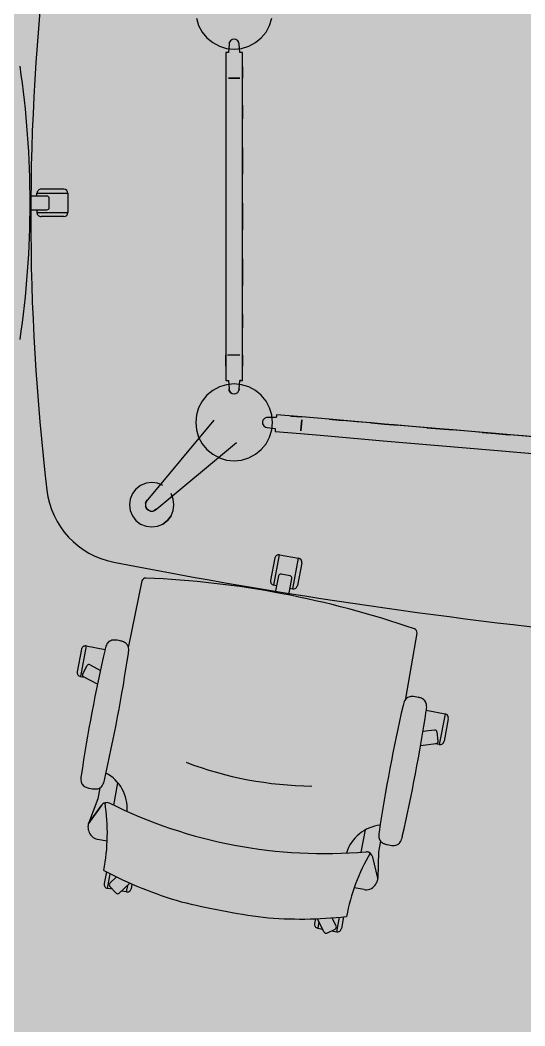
# Model space of a CAD drawing. Header units: millimetres. Extents: x 11706 to 69606, y 10911 to 38811.
# Drawn here: x 20699 to 21607, y 18106 to 19914 of the extents above; entities that cross this region are included whole.
import ezdxf

# ---------------------------------------------------------------- set-up
doc = ezdxf.new("R2010")
doc.units = ezdxf.units.MM
for name, color, linetype in [('floor', 172, 'Continuous'), ('Furniture', 34, 'Continuous'), ('wall', 5, 'Continuous')]:
    doc.layers.add(name, color=color, linetype=linetype)

msp = doc.modelspace()

# ---------------------------------------------------------------- hatches: boundary and pattern name
at = {"layer": 'floor', "true_color": 0xfef4cd}
h = msp.add_hatch(color=254, dxfattribs=at)
h.paths.add_polyline_path([(16506.5, 11710.5), (12406.5, 11710.5), (12406.6, 15810.5), (16506.5, 15810.5), (16506.5, 14810.5), (16606.5, 14810.5), (16606.5, 16010.5), (16506.5, 16010.5), (16506.5, 16910.5), (16606.5, 16910.5), (16606.5, 18185.5), (12406.5, 18185.5), (12406.5, 22335.5), (18706.5, 22335.5), (18706.5, 22085.5), (18956.5, 22085.5), (18956.5, 17085.5), (18706.5, 17085.5), (18706.5, 16485.5), (19306.5, 16485.5), (19306.5, 17085.5), (19056.5, 17085.5), (19056.5, 22085.5), (19306.5, 22085.5), (19306.5, 22335.5), (26106.5, 22335.5), (26106.5, 22085.5), (26706.5, 22085.5), (26706.5, 22685.5), (26106.5, 22685.5), (26106.5, 22435.5), (19306.5, 22435.5), (19306.5, 22956.8), (19206.5, 22956.8), (19206.5, 22685.5), (18706.5, 22685.5), (18706.5, 22435.5), (12406.5, 22435.5), (12406.5, 27460.5), (12606.5, 27460.5), (12606.5, 28260.5), (13406.5, 28260.5), (13406.5, 27460.5), (19206.5, 27460.5), (19206.5, 23766.8), (19306.5, 23766.8), (19306.5, 27460.5), (26356.5, 27460.5), (26356.5, 23766.8), (26456.5, 23766.8), (26456.5, 27460.5), (31206.5, 27460.5), (31206.5, 22435.5), (28206.5, 22435.5), (28206.5, 22335.5), (31206.5, 22335.5), (31206.5, 16835.5), (28206.5, 16835.5), (28206.5, 16735.5), (31206.5, 16735.5), (31206.5, 11710.5), (26806.5, 11710.5), (26806.5, 13826.7), (26706.5, 13826.7), (26706.5, 11710.5), (16606.5, 11710.5), (16606.5, 13910.5), (16506.5, 13910.5)])
h.paths.add_polyline_path([(26106.5, 17085.5), (26706.5, 17085.5), (26706.5, 16485.5), (26106.5, 16485.5)], flags=16)
at = {"layer": 'wall', "true_color": 0x706e6b}
h = msp.add_hatch(color=8, dxfattribs=at)
h.paths.add_polyline_path([(12406.5, 15910.5), (16506.5, 15910.5), (16506.5, 16010.5), (16606.5, 16010.5), (16606.5, 14810.5), (16506.5, 14810.5), (16506.5, 15810.5), (12406.5, 15810.5)])
h.paths.add_polyline_path([(68906.5, 19785.5), (65406.5, 19785.5), (65406.5, 19885.5), (65306.5, 19885.5), (65306.5, 19585.5), (65406.5, 19585.5), (65406.5, 19685.5), (68906.5, 19685.5)])
h.paths.add_polyline_path([(68906.5, 22460.5), (64667.3, 22460.5), (64667.3, 22311.1), (65306.5, 22311.1), (65306.5, 20885.5), (65406.5, 20885.5), (65406.5, 22311.1), (68906.5, 22311.1)])
h.paths.add_polyline_path([(16606.5, 13910.5), (16506.5, 13910.5), (16506.5, 11710.5), (16606.5, 11710.5)])
h.paths.add_polyline_path([(65406.5, 18585.5), (65306.5, 18585.5), (65306.5, 17010.5), (65406.5, 17010.5)])
h.paths.add_polyline_path([(63706.5, 16485.5), (63506.5, 16485.5), (63506.5, 11710.5), (63706.5, 11710.5)])
h.paths.add_polyline_path([(63906.5, 17010.5), (63706.5, 17010.5), (63706.5, 16760.5), (63906.5, 16760.5)])
h.paths.add_polyline_path([(66906.5, 17010.5), (64906.5, 17010.5), (64906.5, 16760.5), (66906.5, 16760.5)])
h.paths.add_polyline_path([(63481.5, 27460.5), (63331.5, 27460.5), (63331.5, 22685.5), (63481.5, 22685.5)], flags=16)
h.paths.add_polyline_path([(63856.5, 22460.5), (63706.5, 22460.5), (63706.5, 22310.5), (63856.5, 22310.5)], flags=17)
h.paths.add_polyline_path([(56081.5, 16485.5), (55931.5, 16485.5), (55931.5, 11710.5), (56081.5, 11710.5)])
h.paths.add_polyline_path([(48681.5, 16485.5), (48531.5, 16485.5), (48531.5, 11710.5), (48681.5, 11710.5)])
h.paths.add_polyline_path([(48681.5, 27460.5), (48531.5, 27460.5), (48531.5, 22685.5), (48681.5, 22685.5)], flags=16)
h.paths.add_polyline_path([(19056.5, 22085.5), (18956.5, 22085.5), (18956.5, 17085.5), (19056.5, 17085.5)])
h.paths.add_polyline_path([(26806.5, 13826.7), (26706.5, 13826.7), (26706.5, 11710.5), (26806.5, 11710.5)])
h.paths.add_polyline_path([(18706.5, 22435.5), (12406.5, 22435.5), (12406.5, 22335.5), (18706.5, 22335.5)])
h.paths.add_polyline_path([(26106.5, 22435.5), (19306.5, 22435.5), (19306.5, 22335.5), (26106.5, 22335.5)], flags=17)
h.paths.add_polyline_path([(12406.5, 18085.5), (12406.5, 18185.5), (16606.5, 18185.5), (16606.5, 16910.5), (16506.5, 16910.5), (16506.5, 18085.5)])
h.paths.add_polyline_path([(31206.5, 16835.5), (28206.5, 16835.5), (28206.5, 16735.5), (31206.5, 16735.5)])
h.paths.add_polyline_path([(19306.5, 22956.8), (19206.5, 22956.8), (19206.5, 22685.5), (19306.5, 22685.5)], flags=17)
h.paths.add_polyline_path([(28206.5, 22435.5), (31206.5, 22435.5), (31206.5, 22335.5), (28206.5, 22335.5)], flags=17)
h.paths.add_polyline_path([(69506.5, 20085.5), (68906.5, 20085.5), (68906.5, 19485.5), (69506.5, 19485.5)])
h.paths.add_polyline_path([(66906.5, 15610.5), (66906.5, 17010.5), (68906.5, 17010.5), (68906.5, 17885.5), (69606.5, 17885.5), (69606.5, 16310.5), (67606.5, 16310.5), (67606.5, 15610.5)])
h.paths.add_polyline_path([(48606.5, 20751.9), (48506.5, 20751.9), (48506.5, 18419.2), (48606.5, 18419.2)])
h.paths.add_polyline_path([(43506.5, 11710.5), (44106.5, 11710.5), (44106.5, 11010.5), (43506.5, 11010.5)])
h.paths.add_polyline_path([(63106.5, 22685.5), (63706.5, 22685.5), (63706.5, 22085.5), (63106.5, 22085.5)], flags=17)
h.paths.add_polyline_path([(69606.5, 23085.5), (68906.5, 23085.5), (68906.5, 21685.5), (69606.5, 21685.5)])
h.paths.add_polyline_path([(65706.5, 11710.5), (66906.5, 11710.5), (66906.5, 14610.5), (67606.5, 14610.5), (67606.5, 10910.5), (65706.5, 10910.5)])
h.paths.add_polyline_path([(62706.5, 11710.5), (64106.5, 11710.5), (64106.5, 10910.5), (62706.5, 10910.5)])
h.paths.add_polyline_path([(55306.5, 11710.5), (56706.5, 11710.5), (56706.5, 10910.5), (55306.5, 10910.5)])
h.paths.add_polyline_path([(47906.5, 11710.5), (49306.5, 11710.5), (49306.5, 10910.5), (47906.5, 10910.5)])
h.paths.add_polyline_path([(60506.5, 11710.5), (61106.5, 11710.5), (61106.5, 11010.5), (60506.5, 11010.5)])
h.paths.add_polyline_path([(58306.5, 11710.5), (58906.5, 11710.5), (58906.5, 11010.5), (58306.5, 11010.5)])
h.paths.add_polyline_path([(53106.5, 11710.5), (53706.5, 11710.5), (53706.5, 11010.5), (53106.5, 11010.5)])
h.paths.add_polyline_path([(50906.5, 11710.5), (51506.5, 11710.5), (51506.5, 11010.5), (50906.5, 11010.5)])
h.paths.add_polyline_path([(45706.5, 11710.5), (46306.5, 11710.5), (46306.5, 11010.5), (45706.5, 11010.5)])
h.paths.add_polyline_path([(48306.5, 17085.5), (48906.5, 17085.5), (48906.5, 16485.5), (48306.5, 16485.5)])
h.paths.add_polyline_path([(55706.5, 17085.5), (56306.5, 17085.5), (56306.5, 16485.5), (55706.5, 16485.5)])
h.paths.add_polyline_path([(63106.5, 17085.5), (63706.5, 17085.5), (63706.5, 16485.5), (63106.5, 16485.5)])
h.paths.add_polyline_path([(55706.5, 22685.5), (56306.5, 22685.5), (56306.5, 22085.5), (55706.5, 22085.5)], flags=17)
h.paths.add_polyline_path([(48306.5, 22685.5), (48906.5, 22685.5), (48906.5, 22085.5), (48306.5, 22085.5)], flags=17)
h.paths.add_polyline_path([(40506.5, 11710.5), (41906.5, 11710.5), (41906.5, 10910.5), (40506.5, 10910.5)])
h.paths.add_polyline_path([(33506.5, 17085.5), (34106.5, 17085.5), (34106.5, 16485.5), (33506.5, 16485.5)])
h.paths.add_polyline_path([(40906.5, 17085.5), (41506.5, 17085.5), (41506.5, 16485.5), (40906.5, 16485.5)])
h.paths.add_polyline_path([(40906.5, 22685.5), (41506.5, 22685.5), (41506.5, 22085.5), (40906.5, 22085.5)], flags=17)
h.paths.add_polyline_path([(33506.5, 22685.5), (34106.5, 22685.5), (34106.5, 22085.5), (33506.5, 22085.5)], flags=17)
h.paths.add_polyline_path([(26406.5, 20751.9), (26506.5, 20751.9), (26506.5, 18419.2), (26406.5, 18419.2)])
h.paths.add_polyline_path([(33106.5, 11710.5), (34506.5, 11710.5), (34506.5, 10910.5), (33106.5, 10910.5)])
h.paths.add_polyline_path([(38306.5, 11710.5), (38906.5, 11710.5), (38906.5, 11010.5), (38306.5, 11010.5)])
h.paths.add_polyline_path([(36106.5, 11710.5), (36706.5, 11710.5), (36706.5, 11010.5), (36106.5, 11010.5)])
h.paths.add_polyline_path([(30906.5, 11710.5), (31506.5, 11710.5), (31506.5, 11010.5), (30906.5, 11010.5)])
h.paths.add_polyline_path([(11746.5, 20385.5), (12406.5, 20385.5), (12406.5, 20985.5), (11746.5, 20985.5)])
h.paths.add_polyline_path([(12406.5, 20985.5), (11706.5, 20985.5), (11706.5, 23360.5), (12406.5, 23360.5)])
h.paths.add_polyline_path([(11746.5, 18785.5), (12406.5, 18785.5), (12406.5, 18185.5), (11746.5, 18185.5)])
h.paths.add_polyline_path([(11746.5, 15210.5), (12406.5, 15210.5), (12406.5, 15810.5), (11746.5, 15810.5)])
h.paths.add_polyline_path([(11746.5, 13610.5), (12406.5, 13610.5), (12406.5, 13010.5), (11746.5, 13010.5)])
h.paths.add_polyline_path([(12406.5, 18185.5), (11706.5, 18185.5), (11706.5, 15810.5), (12406.5, 15810.5)])
h.paths.add_polyline_path([(25706.5, 11710.5), (27106.5, 11710.5), (27106.5, 10910.5), (25706.5, 10910.5)])
h.paths.add_polyline_path([(18306.5, 11710.5), (19706.5, 11710.5), (19706.5, 10910.5), (18306.5, 10910.5)])
h.paths.add_polyline_path([(28706.5, 11710.5), (29306.5, 11710.5), (29306.5, 11010.5), (28706.5, 11010.5)])
h.paths.add_polyline_path([(23506.5, 11710.5), (24106.5, 11710.5), (24106.5, 11010.5), (23506.5, 11010.5)])
h.paths.add_polyline_path([(21306.5, 11710.5), (21906.5, 11710.5), (21906.5, 11010.5), (21306.5, 11010.5)])
h.paths.add_polyline_path([(16306.5, 11710.5), (16906.5, 11710.5), (16906.5, 11010.5), (16306.5, 11010.5)])
h.paths.add_polyline_path([(14306.5, 11710.5), (14906.5, 11710.5), (14906.5, 11010.5), (14306.5, 11010.5)])
h.paths.add_polyline_path([(11706.5, 13010.5), (12406.5, 13010.5), (12406.5, 11710.5), (12906.5, 11710.5), (12906.5, 10910.5), (11706.5, 10910.5)])
h.paths.add_polyline_path([(18706.5, 17085.5), (19306.5, 17085.5), (19306.5, 16485.5), (18706.5, 16485.5)])
h.paths.add_polyline_path([(26106.5, 17085.5), (26706.5, 17085.5), (26706.5, 16485.5), (26106.5, 16485.5)])
h.paths.add_polyline_path([(26106.5, 22685.5), (26706.5, 22685.5), (26706.5, 22085.5), (26106.5, 22085.5)], flags=17)
h.paths.add_polyline_path([(18706.5, 22685.5), (19306.5, 22685.5), (19306.5, 22085.5), (18706.5, 22085.5)], flags=17)
h.paths.add_polyline_path([(14306.5, 31260.5), (14406.5, 31260.5), (14406.5, 30060.5), (14906.5, 30060.5), (14906.5, 29960.5), (14306.5, 29960.5)], flags=17)
h.paths.add_polyline_path([(26456.5, 27460.5), (26356.5, 27460.5), (26356.5, 23766.8), (26456.5, 23766.8)], flags=17)
h.paths.add_polyline_path([(19306.5, 27460.5), (19206.5, 27460.5), (19206.5, 23766.8), (19306.5, 23766.8)], flags=17)
h.paths.add_polyline_path([(11706.5, 28260.5), (12606.5, 28260.5), (12606.5, 27460.5), (12406.5, 27460.5), (12406.5, 26160.5), (11706.5, 26160.5)])
h.paths.add_polyline_path([(16906.5, 27460.5), (13406.5, 27460.5), (13406.5, 28260.5), (16906.5, 28260.5)])
h.paths.add_polyline_path([(11906.5, 30560.5), (11906.5, 31860.5), (15506.5, 31860.5), (15506.5, 28260.5), (14906.5, 28260.5), (14906.5, 31260.5), (12506.5, 31260.5), (12506.5, 30560.5)])
h.paths.add_polyline_path([(12506.5, 29560.5), (11906.5, 29560.5), (11906.5, 28260.5), (12506.5, 28260.5)], flags=17)
h.paths.add_polyline_path([(33106.5, 27460.5), (34506.5, 27460.5), (34506.5, 28260.5), (33106.5, 28260.5)], flags=16)
h.paths.add_polyline_path([(11746.5, 23960.5), (12406.5, 23960.5), (12406.5, 23360.5), (11746.5, 23360.5)])
h.paths.add_polyline_path([(11746.5, 25560.5), (12406.5, 25560.5), (12406.5, 26160.5), (11746.5, 26160.5)])
h.paths.add_polyline_path([(25706.5, 27460.5), (27106.5, 27460.5), (27106.5, 28260.5), (25706.5, 28260.5)], flags=17)
h.paths.add_polyline_path([(18306.5, 27460.5), (19706.5, 27460.5), (19706.5, 28260.5), (18306.5, 28260.5)], flags=17)
h.paths.add_polyline_path([(23506.5, 27460.5), (24106.5, 27460.5), (24106.5, 28160.5), (23506.5, 28160.5)], flags=17)
h.paths.add_polyline_path([(21306.5, 27460.5), (21906.5, 27460.5), (21906.5, 28160.5), (21306.5, 28160.5)], flags=17)
h.paths.add_polyline_path([(30906.5, 27460.5), (31506.5, 27460.5), (31506.5, 28160.5), (30906.5, 28160.5)], flags=17)
h.paths.add_polyline_path([(28706.5, 27460.5), (29306.5, 27460.5), (29306.5, 28160.5), (28706.5, 28160.5)], flags=17)
h.paths.add_polyline_path([(47906.5, 27660.5), (46306.5, 27660.5), (46306.5, 27460.5), (47906.5, 27460.5)], flags=17)
h.paths.add_polyline_path([(45706.5, 27660.5), (44106.5, 27660.5), (44106.5, 27460.5), (45706.5, 27460.5)], flags=17)
h.paths.add_polyline_path([(43006.5, 27460.5), (43006.5, 28260.5), (43406.5, 28260.5), (43406.5, 29360.5), (44106.5, 29360.5), (44106.5, 28260.5), (44106.5, 27460.5)], flags=16)
h.paths.add_polyline_path([(46306.5, 27460.5), (45706.5, 27460.5), (45706.5, 28160.5), (46306.5, 28160.5)], flags=16)
h.paths.add_polyline_path([(55306.5, 27460.5), (56706.5, 27460.5), (56706.5, 28260.5), (55306.5, 28260.5)], flags=16)
h.paths.add_polyline_path([(47906.5, 27460.5), (49306.5, 27460.5), (49306.5, 28260.5), (47906.5, 28260.5)], flags=16)
h.paths.add_polyline_path([(53106.5, 27460.5), (53706.5, 27460.5), (53706.5, 28160.5), (53106.5, 28160.5)], flags=16)
h.paths.add_polyline_path([(50906.5, 27460.5), (51506.5, 27460.5), (51506.5, 28160.5), (50906.5, 28160.5)], flags=16)
h.paths.add_polyline_path([(38306.5, 27460.5), (38306.5, 28260.5), (38406.5, 28260.5), (38406.5, 29160.5), (39106.5, 29160.5), (39106.5, 28260.5), (39406.5, 28260.5), (39406.5, 27460.5)], flags=16)
h.paths.add_polyline_path([(40969.2, 28260.5), (41451.7, 28260.5), (41451.7, 27460.5), (40969.2, 27460.5)], flags=17)
h.paths.add_polyline_path([(67906.5, 27460.5), (67906.5, 28260.5), (69606.5, 28260.5), (69606.5, 26885.5), (68906.5, 26885.5), (68906.5, 27460.5)])
h.paths.add_polyline_path([(65706.5, 27460.5), (66306.5, 27460.5), (66306.5, 28160.5), (65706.5, 28160.5)])
h.paths.add_polyline_path([(62706.5, 27460.5), (64106.5, 27460.5), (64106.5, 28260.5), (62706.5, 28260.5)], flags=16)
h.paths.add_polyline_path([(60506.5, 27460.5), (61106.5, 27460.5), (61106.5, 28160.5), (60506.5, 28160.5)], flags=16)
h.paths.add_polyline_path([(58306.5, 27460.5), (58906.5, 27460.5), (58906.5, 28160.5), (58306.5, 28160.5)], flags=16)
h.paths.add_polyline_path([(69506.5, 25285.5), (68906.5, 25285.5), (68906.5, 24685.5), (69506.5, 24685.5)])
h.paths.add_polyline_path([(48906.5, 31560.5), (48606.5, 31560.5), (48606.5, 31260.5), (48906.5, 31260.5)])
h.paths.add_polyline_path([(48906.5, 38810.5), (48606.5, 38810.5), (48606.5, 38510.5), (48906.5, 38510.5)])
h.paths.add_polyline_path([(45106.5, 33360.5), (45106.5, 38810.5), (44256.5, 38810.5), (44256.5, 38110.5), (44406.5, 38110.5), (44406.5, 33360.5)])
h.paths.add_polyline_path([(41106.5, 32860.5), (41506.5, 32860.5), (41506.5, 33760.5), (41106.5, 33760.5), (41106.5, 38110.5), (40756.5, 38110.5), (40756.5, 38810.5), (41756.5, 38810.5), (41756.5, 38110.5), (41606.5, 38110.5), (41606.5, 31960.5), (41706.5, 31960.5), (41706.5, 31260.5), (41106.5, 31260.5)])
h.paths.add_polyline_path([(43656.5, 38760.5), (43306.5, 38760.5), (43306.5, 38110.5), (43656.5, 38110.5)])
h.paths.add_polyline_path([(42706.5, 38760.5), (42356.5, 38760.5), (42356.5, 38110.5), (42706.5, 38110.5)])
h.paths.add_polyline_path([(33906.5, 37485.5), (33906.5, 38810.5), (39156.5, 38810.5), (39156.5, 38110.5), (34606.5, 38110.5), (34606.5, 37485.5)])
h.paths.add_polyline_path([(39106.5, 31260.5), (38406.5, 31260.5), (38406.5, 30360.5), (39106.5, 30360.5)])
h.paths.add_polyline_path([(33906.5, 32585.5), (34606.5, 32585.5), (34606.5, 31960.5), (39406.5, 31960.5), (39406.5, 31260.5), (33906.5, 31260.5)])
h.paths.add_polyline_path([(38556.5, 34460.5), (39156.5, 34460.5), (39156.5, 33860.5), (38556.5, 33860.5)])
h.paths.add_polyline_path([(38556.5, 36210.5), (39156.5, 36210.5), (39156.5, 35610.5), (38556.5, 35610.5)])
h.paths.add_polyline_path([(36506.5, 34460.5), (37106.5, 34460.5), (37106.5, 33860.5), (36506.5, 33860.5)])
h.paths.add_polyline_path([(36506.5, 36210.5), (37106.5, 36210.5), (37106.5, 35610.5), (36506.5, 35610.5)])
h.paths.add_polyline_path([(34606.5, 36285.5), (33906.5, 36285.5), (33906.5, 33785.5), (34606.5, 33785.5)])
h.paths.add_polyline_path([(41206.5, 33760.5), (41106.5, 33760.5), (41106.5, 32860.5), (41206.5, 32860.5)], flags=17)
h.paths.add_polyline_path([(42606.5, 31260.5), (43406.5, 31260.5), (43406.5, 30360.5), (44106.5, 30360.5), (44106.5, 31260.5), (45106.5, 31260.5), (45106.5, 33360.5), (44406.5, 33360.5), (44406.5, 31960.5), (42606.5, 31960.5)])
h.paths.add_polyline_path([(45206.5, 31360.5), (45106.5, 31360.5), (45106.5, 31260.5), (45206.5, 31260.5)])
h.paths.add_polyline_path([(45006.5, 36635.5), (44506.5, 36635.5), (44506.5, 35635.5), (45006.5, 35635.5)], flags=16)
h.paths.add_polyline_path([(45006.5, 34435.5), (44506.5, 34435.5), (44506.5, 33435.5), (45006.5, 33435.5)], flags=16)
edge = h.paths.add_edge_path()
edge.add_line((65406.5, 20885.5), (65306.5, 20885.5))
edge.add_line((65406.5, 19885.5), (65306.5, 19885.5))
edge.add_line((14406.5, 30060.5), (14575.3, 31124.3))

# ---------------------------------------------------------------- linework, layer by layer
at = {"layer": 'Furniture'}
for p, q in [((21016.1, 19917.5), (21020, 19904.5)), ((21147.5, 19904.5), (21151.5, 19917.5)), ((21020, 19904.5), (21026.4, 19892.6)), ((21026.4, 19892.6), (21035, 19882.2)), ((21132.6, 19882.2), (21141.2, 19892.6)), ((21141.2, 19892.6), (21147.5, 19904.5)), ((21035, 19882.2), (21045.4, 19873.6)), ((21035, 19882.2), (21045.4, 19873.6)), ((21045.4, 19873.6), (21057.4, 19867.2)), ((21074.8, 19871), (21073.8, 19856)), ((21075.2, 19873.6), (21074.8, 19871)), ((21077.2, 19877.1), (21075.2, 19873.6)), ((21077.2, 19877.1), (21075.2, 19873.6)), ((21080.5, 19879.3), (21077.2, 19877.1)), ((21083.8, 19880), (21080.5, 19879.3)), ((21087, 19879.3), (21083.8, 19880)), ((21090.4, 19877.1), (21087, 19879.3)), ((21092.4, 19873.6), (21090.4, 19877.1)), ((21092.8, 19871), (21092.4, 19873.6)), ((21093.8, 19856), (21092.8, 19871)), ((21093.8, 19856), (21092.8, 19871)), ((21110.2, 19867.2), (21122.1, 19873.6)), ((21122.1, 19873.6), (21132.6, 19882.2)), ((21122.1, 19873.6), (21132.6, 19882.2)), ((21057.4, 19867.2), (21070.3, 19863.3)), ((21071.8, 19856), (21068.8, 19856)), ((21068.8, 19856), (21068.8, 19810)), ((21069.5, 19856), (21068.8, 19856)), ((21071.8, 19856), (21069.5, 19856)), ((21071.3, 19856), (21069.5, 19856)), ((21070.3, 19863.3), (21083.8, 19862)), ((21073.8, 19856), (21071.3, 19856)), ((21073.8, 19856), (21071.8, 19856)), ((21083.8, 19862), (21097.2, 19863.3)), ((21095.8, 19856), (21093.8, 19856)), ((21095.8, 19856), (21093.8, 19856)), ((21096.2, 19856), (21093.8, 19856)), ((21098.8, 19856), (21095.8, 19856)), ((21098.1, 19856), (21095.8, 19856)), ((21098.1, 19856), (21096.2, 19856)), ((21097.2, 19863.3), (21110.2, 19867.2)), ((21098.8, 19856), (21098.1, 19856)), ((21098.8, 19810), (21098.8, 19856)), ((21098.8, 19810), (21098.8, 19830)), ((21098.8, 19810), (21098.8, 19830)), ((21098.8, 19830), (21098.8, 19810)), ((21068.8, 19810), (21068.8, 19761)), ((21093.8, 19810), (21073.8, 19810)), ((21073.8, 19810), (21093.8, 19810)), ((21098.8, 19761), (21098.8, 19810)), ((21068.8, 19761), (21068.8, 19661)), ((21098.8, 19736.9), (21098.8, 19761)), ((21098.8, 19736.9), (21098.8, 19761)), ((21098.8, 19661), (21098.8, 19761)), ((21098.8, 19761), (21098.8, 19736.9)), ((21098.8, 19736.9), (21098.8, 19742.9)), ((21098.8, 19711), (21098.8, 19736.9)), ((21098.8, 19685), (21098.8, 19711)), ((21098.8, 19661), (21098.8, 19685)), ((21098.8, 19661), (21098.8, 19685)), ((21098.8, 19685), (21098.8, 19661)), ((21068.8, 19661), (21068.8, 19561)), ((21098.8, 19636.9), (21098.8, 19661)), ((21098.8, 19636.9), (21098.8, 19661)), ((21098.8, 19561), (21098.8, 19661)), ((21098.8, 19661), (21098.8, 19636.9)), ((21098.8, 19611), (21098.8, 19636.9)), ((20729.4, 19602.8), (20785.1, 19602.8)), ((20729.4, 19597.8), (20729.4, 19602.8)), ((20777.9, 19610.1), (20736.7, 19610.1)), ((20785.1, 19602.8), (20785.1, 19568.1)), ((21098.8, 19585), (21098.8, 19611)), ((20747.4, 19597.8), (20717, 19597.8)), ((20751.3, 19577.3), (20751.3, 19593.8)), ((21098.8, 19579), (21098.8, 19585)), ((21098.8, 19561), (21098.8, 19585)), ((21098.8, 19561), (21098.8, 19585)), ((21098.8, 19585), (21098.8, 19561)), ((20717, 19573.3), (20747.4, 19573.3)), ((20729.4, 19573.3), (20729.4, 19568.1)), ((20729.4, 19568.2), (20785.1, 19568.2)), ((20777.9, 19561), (20736.7, 19561)), ((21068.8, 19561), (21068.8, 19561)), ((21068.8, 19561), (21068.8, 19461)), ((21098.8, 19536.9), (21098.8, 19561)), ((21098.8, 19536.9), (21098.8, 19561)), ((21098.8, 19461), (21098.8, 19561)), ((21098.8, 19561), (21098.8, 19536.9)), ((21098.8, 19511), (21098.8, 19536.9)), ((21098.8, 19485), (21098.8, 19511)), ((21098.8, 19461), (21098.8, 19485)), ((21098.8, 19461), (21098.8, 19485)), ((21098.8, 19485), (21098.8, 19461)), ((21068.8, 19461), (21068.8, 19361)), ((21098.8, 19436.9), (21098.8, 19461)), ((21098.8, 19436.9), (21098.8, 19461)), ((21098.8, 19361), (21098.8, 19461)), ((21098.8, 19461), (21098.8, 19436.9)), ((21098.8, 19411), (21098.8, 19436.9)), ((21098.8, 19385), (21098.8, 19411)), ((21098.8, 19361), (21098.8, 19385)), ((21098.8, 19361), (21098.8, 19385)), ((21098.8, 19385), (21098.8, 19361)), ((21068.8, 19361), (21068.8, 19312)), ((21098.8, 19312), (21098.8, 19361)), ((21068.8, 19312), (21068.8, 19291.9)), ((21068.8, 19312), (21068.8, 19266)), ((21068.8, 19291.9), (21068.8, 19312)), ((21073.8, 19312), (21071.8, 19312)), ((21093.8, 19312), (21073.8, 19312)), ((21098.8, 19291.9), (21098.8, 19312)), ((21098.8, 19266), (21098.8, 19312)), ((21098.8, 19312), (21098.8, 19291.9)), ((21070.3, 19258.6), (21057.4, 19254.7)), ((21068.8, 19266), (21071.8, 19266)), ((21068.8, 19266), (21069.5, 19266)), ((21069.5, 19266), (21071.3, 19266)), ((21083.8, 19260), (21070.3, 19258.6)), ((21071.3, 19266), (21073.8, 19266)), ((21071.8, 19266), (21073.8, 19266)), ((21073.8, 19266), (21074.8, 19251)), ((21073.8, 19266), (21074.8, 19251)), ((21073.8, 19266), (21074.8, 19251)), ((21097.2, 19258.6), (21083.8, 19260)), ((21092.8, 19251), (21093.8, 19266)), ((21092.8, 19251), (21093.8, 19266)), ((21095.8, 19266), (21093.8, 19266)), ((21093.8, 19266), (21095.8, 19266)), ((21093.8, 19266), (21096.2, 19266)), ((21095.8, 19266), (21098.8, 19266)), ((21096.2, 19266), (21098.1, 19266)), ((21110.2, 19254.7), (21097.2, 19258.6)), ((21098.1, 19266), (21098.8, 19266)), ((21035, 19239.7), (21026.4, 19229.3)), ((21035, 19239.7), (21026.4, 19229.3)), ((21045.4, 19248.3), (21035, 19239.7)), ((21057.4, 19254.7), (21045.4, 19248.3)), ((21074.8, 19251), (21075.2, 19248.3)), ((21075.2, 19248.3), (21074.8, 19251)), ((21074.8, 19251), (21075.2, 19248.3)), ((21074.8, 19251), (21075.2, 19248.3)), ((21075.2, 19248.3), (21077.2, 19244.8)), ((21075.2, 19248.3), (21077.2, 19244.8)), ((21077.2, 19244.8), (21075.2, 19248.3)), ((21075.2, 19248.3), (21077.2, 19244.8)), ((21077.2, 19244.8), (21080.5, 19242.6)), ((21077.2, 19244.8), (21080.5, 19242.6)), ((21077.2, 19244.8), (21080.5, 19242.6)), ((21080.5, 19242.6), (21083.8, 19242)), ((21080.5, 19242.6), (21083.8, 19242)), ((21080.5, 19242.6), (21083.8, 19242)), ((21083.8, 19242), (21087, 19242.6)), ((21083.8, 19242), (21087, 19242.6)), ((21087, 19242.6), (21090.4, 19244.8)), ((21087, 19242.6), (21090.4, 19244.8)), ((21090.4, 19244.8), (21092.4, 19248.3)), ((21090.4, 19244.8), (21092.4, 19248.3)), ((21090.4, 19244.8), (21092.4, 19248.3)), ((21092.4, 19248.3), (21092.8, 19251)), ((21092.8, 19251), (21092.4, 19248.3)), ((21092.4, 19248.3), (21092.8, 19251)), ((21092.4, 19248.3), (21092.8, 19251)), ((21122.1, 19248.3), (21110.2, 19254.7)), ((21132.6, 19239.7), (21122.1, 19248.3)), ((21141.2, 19229.3), (21132.6, 19239.7)), ((21141.2, 19229.3), (21132.6, 19239.7)), ((21026.4, 19229.3), (21020, 19217.4)), ((21147.5, 19217.4), (21141.2, 19229.3)), ((21016.1, 19204.4), (21014.8, 19191)), ((21020, 19217.4), (21016.1, 19204.4)), ((21151.5, 19204.4), (21147.5, 19217.4)), ((21152.8, 19191), (21151.5, 19204.4)), ((21159.8, 19202.1), (21159.6, 19199.6)), ((21160, 19204.6), (21159.8, 19201.6)), ((21159.9, 19203.9), (21159.8, 19201.6)), ((21159.9, 19203.9), (21159.8, 19202.1)), ((21160, 19204.6), (21159.9, 19203.9)), ((21205.8, 19200.7), (21160, 19204.6)), ((21205.8, 19200.7), (21185.9, 19202.4)), ((21205.8, 19200.7), (21185.9, 19202.4)), ((21185.9, 19202.4), (21205.8, 19200.7)), ((21047.5, 19195.1), (20928.7, 19052.2)), ((21014.8, 19191), (21016.1, 19177.5)), ((21135.7, 19194.9), (21134.8, 19191.7)), ((21135.7, 19194.9), (21134.8, 19191.7)), ((21134.8, 19191.7), (21135.1, 19188.4)), ((21135.1, 19188.4), (21137.1, 19184.9)), ((21135.1, 19188.4), (21137.1, 19184.9)), ((21138.3, 19198.1), (21135.7, 19194.9)), ((21138.3, 19198.1), (21135.7, 19194.9)), ((21137.1, 19184.9), (21140.4, 19182.6)), ((21137.1, 19184.9), (21140.4, 19182.6)), ((21141.8, 19199.7), (21138.3, 19198.1)), ((21144.5, 19199.9), (21141.8, 19199.7)), ((21159.6, 19199.6), (21144.5, 19199.9)), ((21159.6, 19199.6), (21144.5, 19199.9)), ((21151.5, 19177.5), (21152.8, 19191)), ((21159.8, 19201.6), (21159.6, 19199.6)), ((21159.8, 19201.6), (21159.6, 19199.6)), ((21205.4, 19195.7), (21203.7, 19175.8)), ((21203.7, 19175.8), (21205.4, 19195.7)), ((21254.7, 19196.5), (21205.8, 19200.7)), ((21278.6, 19194.4), (21254.7, 19196.5)), ((21278.6, 19194.4), (21254.7, 19196.5)), ((21354.3, 19187.9), (21254.7, 19196.5)), ((21254.7, 19196.5), (21278.6, 19194.4)), ((21278.6, 19194.4), (21272.6, 19194.9)), ((21304.5, 19192.2), (21278.6, 19194.4)), ((21330.4, 19190), (21304.5, 19192.2)), ((21354.3, 19187.9), (21330.4, 19190)), ((21354.3, 19187.9), (21330.4, 19190)), ((21330.4, 19190), (21354.3, 19187.9)), ((21378.2, 19185.9), (21354.3, 19187.9)), ((21378.2, 19185.9), (21354.3, 19187.9)), ((21453.9, 19179.4), (21354.3, 19187.9)), ((21354.3, 19187.9), (21378.2, 19185.9)), ((21378.2, 19185.9), (21372.2, 19186.4)), ((21404.1, 19183.7), (21378.2, 19185.9)), ((21016.1, 19177.5), (21020, 19164.5)), ((21140.4, 19182.6), (21143, 19182)), ((21143, 19182), (21157.9, 19179.7)), ((21147.5, 19164.5), (21151.5, 19177.5)), ((21157.7, 19177.7), (21157.4, 19174.7)), ((21157.5, 19175.4), (21157.4, 19174.7)), ((21157.4, 19174.7), (21203.3, 19170.8)), ((21157.7, 19177.7), (21157.5, 19175.4)), ((21157.7, 19177.3), (21157.5, 19175.4)), ((21157.9, 19179.7), (21157.7, 19177.7)), ((21157.9, 19179.7), (21157.7, 19177.3)), ((21203.3, 19170.8), (21252.1, 19166.6)), ((21252.1, 19166.6), (21351.7, 19158)), ((21430, 19181.4), (21404.1, 19183.7)), ((21453.9, 19179.4), (21430, 19181.4)), ((21453.9, 19179.4), (21430, 19181.4)), ((21430, 19181.4), (21453.9, 19179.4)), ((21477.8, 19177.3), (21453.9, 19179.4)), ((21477.8, 19177.3), (21453.9, 19179.4)), ((21553.6, 19170.8), (21453.9, 19179.4)), ((21453.9, 19179.4), (21477.8, 19177.3)), ((21477.8, 19177.3), (21471.9, 19177.8)), ((21503.7, 19175.1), (21477.8, 19177.3)), ((21529.6, 19172.9), (21503.7, 19175.1)), ((21553.6, 19170.8), (21529.6, 19172.9)), ((21553.6, 19170.8), (21529.6, 19172.9)), ((21529.6, 19172.9), (21553.6, 19170.8)), ((21577.5, 19168.8), (21553.6, 19170.8)), ((21577.5, 19168.8), (21553.6, 19170.8)), ((21653.2, 19162.3), (21553.6, 19170.8)), ((21553.6, 19170.8), (21577.5, 19168.8)), ((21603.4, 19166.6), (21577.5, 19168.8)), ((21629.3, 19164.3), (21603.4, 19166.6)), ((20945, 19035.8), (21087.9, 19154.7)), ((21020, 19164.5), (21026.4, 19152.6)), ((21026.4, 19152.6), (21035, 19142.2)), ((21132.6, 19142.2), (21141.2, 19152.6)), ((21132.6, 19142.2), (21141.2, 19152.6)), ((21141.2, 19152.6), (21147.5, 19164.5)), ((21351.7, 19158), (21451.4, 19149.5)), ((21451.4, 19149.5), (21551, 19140.9)), ((21035, 19142.2), (21045.4, 19133.6)), ((21035, 19142.2), (21045.4, 19133.6)), ((21045.4, 19133.6), (21057.4, 19127.2)), ((21110.2, 19127.2), (21122.1, 19133.6)), ((21122.1, 19133.6), (21132.6, 19142.2)), ((21551, 19140.9), (21650.6, 19132.4)), ((21057.4, 19127.2), (21070.3, 19123.3)), ((21070.3, 19123.3), (21083.8, 19122)), ((21083.8, 19122), (21097.2, 19123.3)), ((21097.2, 19123.3), (21110.2, 19127.2)), ((20915.7, 19077.5), (20907.4, 19071.2)), ((20925.4, 19081.5), (20915.7, 19077.5)), ((20935.7, 19082.9), (20925.4, 19081.5)), ((20946.1, 19081.5), (20935.7, 19082.9)), ((20955.7, 19077.5), (20946.1, 19081.5)), ((20901.1, 19062.9), (20897.1, 19053.2)), ((20907.4, 19071.2), (20901.1, 19062.9)), ((20974.3, 19053.2), (20970.4, 19062.9)), ((20897.1, 19053.2), (20895.7, 19042.9)), ((20895.7, 19042.9), (20897.1, 19032.5)), ((20925.5, 19048.2), (20924.2, 19044.5)), ((20924.2, 19044.5), (20924.3, 19040.7)), ((20924.3, 19040.7), (20927.5, 19034.6)), ((20924.6, 19045.9), (20925.7, 19048.7)), ((20925.7, 19037.1), (20924.6, 19039.9)), ((20925.7, 19048.5), (20925.5, 19048.2)), ((20928.1, 19051.5), (20925.7, 19048.5)), ((20925.7, 19048.7), (20927.5, 19051)), ((20928.7, 19052.2), (20928.1, 19051.5)), ((20975.7, 19042.9), (20974.3, 19053.2)), ((20974.3, 19032.5), (20975.7, 19042.9)), ((20897.1, 19032.5), (20901.1, 19022.9)), ((20901.1, 19022.9), (20907.4, 19014.6)), ((20927.5, 19034.7), (20925.7, 19037.1)), ((20929.9, 19032.9), (20927.5, 19034.7)), ((20927.5, 19034.6), (20933.5, 19031.5)), ((20932.7, 19031.7), (20929.9, 19032.9)), ((20933.5, 19031.5), (20937.4, 19031.4)), ((20937.4, 19031.4), (20941, 19032.6)), ((20941.5, 19032.9), (20938.7, 19031.7)), ((20941, 19032.6), (20941.4, 19032.9)), ((20941.4, 19032.9), (20944.3, 19035.2)), ((20943.9, 19034.7), (20941.5, 19032.9)), ((20944.3, 19035.2), (20945, 19035.8)), ((20964, 19014.6), (20970.4, 19022.9)), ((20970.4, 19022.9), (20964, 19014.6)), ((20970.4, 19022.9), (20974.3, 19032.5)), ((20907.4, 19014.6), (20915.7, 19008.2)), ((20915.7, 19008.2), (20925.4, 19004.2)), ((20925.4, 19004.2), (20935.7, 19002.9)), ((20935.7, 19002.9), (20946.1, 19004.2)), ((20946.1, 19004.2), (20955.7, 19008.2)), ((20955.7, 19008.2), (20964, 19014.6)), ((20964, 19014.6), (20955.7, 19008.2)), ((20955.7, 19008.2), (20964, 19014.6)), ((21155.2, 18898.3), (21165.6, 18953.1)), ((21165.6, 18953.1), (21199.7, 18946.6)), ((21157.1, 18947.3), (21149.4, 18906.9)), ((21189.2, 18891.9), (21199.6, 18946.7)), ((21205.4, 18938.2), (21197.7, 18897.7)), ((21163.5, 18915.1), (21157.9, 18885.3)), ((21184.4, 18915.1), (21168.1, 18918.2)), ((20917.9, 18906.2), (20893.9, 18788.9)), ((21160.2, 18897.4), (21155.2, 18898.3)), ((21181.9, 18880.7), (21187.6, 18910.5)), ((21184.2, 18892.8), (21189.3, 18891.9)), ((21392.3, 18694.4), (21412.9, 18812.3)), ((20817.9, 18789), (20807.5, 18734.2)), ((20817.9, 18789), (20851.8, 18782.6)), ((20809.4, 18783.2), (20801.7, 18742.8)), ((20811.7, 18739.2), (20819.6, 18753.7)), ((20825, 18755.3), (20843.4, 18745.2)), ((20807.5, 18734.2), (20815.1, 18732.8)), ((20838.1, 18720.2), (20813.2, 18733.8)), ((21463.1, 18666.7), (21429.2, 18673.1)), ((21463.1, 18666.7), (21452.7, 18611.9)), ((21468.9, 18658.2), (21461.3, 18617.8)), ((21444.1, 18637.9), (21423.3, 18635.2)), ((21450.7, 18618), (21448.6, 18634.5)), ((21419.1, 18610), (21447.2, 18613.6)), ((21452.7, 18611.9), (21445.1, 18613.3)), ((20842.4, 18533.9), (20838.8, 18514.5)), ((20867.3, 18502.8), (20874.7, 18543.2)), ((20838.8, 18514.5), (20822.2, 18470.1)), ((20822.2, 18470.1), (20844.7, 18501.8)), ((20844.7, 18501.8), (20822.2, 18470.1)), ((21312.4, 18418.5), (21320.2, 18458.7)), ((20837.9, 18441.9), (20855.6, 18438.6)), ((21346.9, 18438.3), (21343.2, 18418.9)), ((21342.3, 18371.5), (21333, 18409.2)), ((21343.2, 18418.9), (21342.3, 18371.5)), ((20854.2, 18383), (20850.2, 18361.9)), ((20856, 18353.3), (20860.9, 18379.6)), ((20860.6, 18362.4), (20872.6, 18373.8)), ((20865.4, 18351.6), (20856, 18353.3)), ((20871.7, 18344.8), (20860.4, 18356.8)), ((20877.3, 18344.6), (20896.5, 18362.7)), ((20892.3, 18358.7), (20890, 18346.9)), ((20900.2, 18361.1), (20898.6, 18352.7)), ((21317.4, 18351), (21299.7, 18354.4)), ((20890, 18346.9), (20881.5, 18348.5)), ((21229.9, 18298.6), (21228.3, 18290.2)), ((21245.1, 18274.9), (21233.9, 18298.7)), ((21267.3, 18285.3), (21260.2, 18300.3)), ((21268.2, 18275.2), (21273.2, 18301.4)), ((21280.7, 18302.1), (21276.7, 18281)), ((21236.4, 18293.5), (21234.1, 18281.6)), ((21234.1, 18281.6), (21242.7, 18280)), ((21250.4, 18273), (21265.4, 18280.1)), ((21258.8, 18277), (21268.2, 18275.2))]:
    msp.add_line(p, q, dxfattribs=at)
for centre, radius, start, end in [((24918.2, 19561), 4200, 173.278, 186.722), ((19032.8, 19585.5), 1684.2, 351.6142, 8.3858), ((20736.7, 19602.8), 7.3, 89.5768, 180), ((20777.8, 19602.8), 7.3, 0, 89.5768), ((20747.4, 19593.8), 3.97, 0, 90), ((20736.7, 19568.2), 7.3, 180, 270.423), ((20747.4, 19577.3), 3.97, 270, 0), ((20777.8, 19568.2), 7.3, 270.423, 0), ((20896.1, 19086.9), 150, 186.729, 258.977), ((21164.2, 18945.9), 7.3, 79.2648, 168.8417), ((22718.2, 28434.8), 9673.9, 258.97, 269.9953), ((21198.2, 18939.5), 7.3, 349.6878, 79.2648), ((21167.4, 18914.3), 3.97, 79.2648, 169.2648), ((21183.7, 18911.2), 3.97, 349.2648, 79.2648), ((20925.2, 18903.2), 7.88, 89.7977, 157.9775), ((20856.2, 17228.3), 1684.2, 70.879, 87.6506), ((21156.5, 18905.5), 7.3, 168.8417, 259.2648), ((21190.5, 18899.1), 7.3, 259.2648, 349.6878), ((21405, 18812.2), 7.88, 0.5518, 68.7318), ((20816.5, 18781.8), 7.3, 79.2648, 169.688), ((20816.5, 18781.8), 7.3, 79.2648, 129.4751), ((20882.8, 18777.8), 31.4, 151.2407, 169.1376), ((20866.6, 18786.3), 13.1, 119.6131, 150.3553), ((20868.2, 18782.6), 17.1, 90.9548, 117.9661), ((20868.9, 18768.5), 31.2, 80.9046, 91.8902), ((20858.1, 18701.8), 98.7, 77.6828, 80.8458), ((20872.5, 18767.8), 31.2, 66.6388, 77.6241), ((20878.4, 18780.6), 17.1, 40.5628, 67.5738), ((20881.1, 18783.5), 13.1, 8.1728, 38.9158), ((23772, 18112.2), 2996.2, 167.0706, 171.4839), ((17927, 19220.2), 2999.9, 347.0498, 351.4798), ((20863, 18781.5), 31.4, 349.3908, 7.2878), ((20823.1, 18751.8), 3.97, 61.2648, 151.2648), ((20808.9, 18741.4), 7.3, 168.8417, 259.2648), ((20815.1, 18737.3), 3.97, 151.2648, 241.2648), ((21402.2, 18684.7), 13.1, 119.6141, 150.3563), ((21403.8, 18681), 17.1, 90.9558, 117.9671), ((21404.5, 18666.9), 31.2, 80.9055, 91.8912), ((21393.7, 18600.2), 98.7, 77.6838, 80.8468), ((21408.1, 18666.3), 31.2, 66.6398, 77.625), ((24311.2, 18009.9), 2999.9, 167.0498, 171.4799), ((21418.4, 18676.2), 31.4, 151.2417, 169.1386), ((21414, 18679.1), 17.1, 40.5638, 67.5748), ((21416.7, 18682), 13.1, 8.1738, 38.9168), ((21398.6, 18680), 31.4, 349.3918, 7.2888), ((18466.2, 19118.1), 2996.2, 347.0458, 351.4588), ((21461.7, 18659.5), 7.3, 29.0548, 79.2648), ((21461.7, 18659.5), 7.3, 348.8418, 79.2648), ((21444.6, 18634), 3.97, 7.2648, 97.2648), ((21446.7, 18617.6), 3.97, 277.2648, 7.2648), ((21454.1, 18619.1), 7.3, 259.2648, 349.6878), ((21231.4, 19197), 659.9, 249.2294, 269.2998), ((20839.7, 18550.1), 31.4, 169.3916, 187.2884), ((20819.2, 18496.6), 72.5, 356.0318, 61.9808), ((20821.5, 18548.1), 13.1, 188.1738, 218.916), ((20824.3, 18551), 17.1, 220.563, 247.5743), ((20830.1, 18563.8), 31.2, 246.6389, 257.6245), ((20844.5, 18629.8), 98.7, 257.6833, 260.8463), ((20834.4, 18549), 17.1, 270.9548, 297.9668), ((20836, 18545.3), 13.1, 299.6138, 330.3558), ((20819.8, 18553.8), 31.4, 331.2408, 349.1378), ((20833.7, 18563.1), 31.2, 260.9051, 271.8908), ((20855.1, 18495.1), 12.3, 105.7461, 147.5401), ((20495.5, 18452.5), 360.4, 349.2668, 8.6948), ((20855.1, 18495.1), 12.3, 69.8942, 105.7461), ((21245.7, 19282.9), 867, 243.5368, 274.9928), ((20840.9, 18463.5), 19.8, 160.4613, 185.9629), ((20840.9, 18463.5), 19.8, 160.4613, 185.9629), ((20840.9, 18463.5), 19.8, 160.4613, 185.9629), ((20844.9, 18463.6), 23.8, 185.4052, 211.5385), ((21354.8, 18395), 72.5, 96.5485, 162.4983), ((20846.3, 18466.2), 26.4, 214.6882, 239.9885), ((20844.8, 18474.1), 32.9, 249.1733, 257.8527), ((21375.3, 18448.5), 31.4, 169.3916, 187.2884), ((21357.1, 18446.6), 13.1, 188.1738, 218.916), ((21355.4, 18452.3), 31.4, 331.2408, 349.1378), ((21359.8, 18449.4), 17.1, 220.563, 247.5743), ((21365.7, 18462.3), 31.2, 246.6389, 257.6245), ((21380.1, 18528.3), 98.7, 257.6833, 260.8463), ((21369.3, 18461.6), 31.2, 260.9051, 271.8908), ((21370, 18447.5), 17.1, 270.9548, 297.9668), ((21371.6, 18443.8), 13.1, 299.6138, 330.3558), ((21640, 18235.6), 360.4, 149.8351, 169.2632), ((21320.9, 18406.8), 12.3, 52.7838, 88.6354), ((21320.9, 18406.8), 12.3, 10.9898, 88.6354), ((21194.1, 19037.1), 737.1, 242.1405, 253.7974), ((21322.5, 18372.2), 19.8, 332.5668, 358.0688), ((21322.5, 18372.2), 19.8, 332.5668, 358.0688), ((20857.3, 18360.5), 7.3, 168.8417, 259.2648), ((20863.3, 18359.6), 3.97, 133.2648, 223.2648), ((20891.4, 18354), 7.3, 259.2648, 349.6878), ((21318.5, 18376.7), 26.4, 278.5408, 303.8418), ((21318.8, 18373.8), 23.8, 306.9908, 333.1248), ((20874.6, 18347.5), 3.97, 223.2648, 313.2648), ((21322.8, 18383.5), 32.9, 260.6769, 269.3568), ((21311, 19627.3), 1337.5, 256.0415, 262.4881), ((21203.8, 19035.2), 737.1, 264.7322, 276.3888), ((21235.5, 18288.8), 7.3, 168.8417, 259.2648), ((21263.7, 18283.7), 3.97, 295.2648, 25.2648), ((21269.6, 18282.4), 7.3, 259.2648, 349.6878), ((21248.7, 18276.6), 3.97, 205.2648, 295.2648)]:
    msp.add_arc(centre, radius, start, end, dxfattribs=at)

doc.saveas('drawing.dxf')
